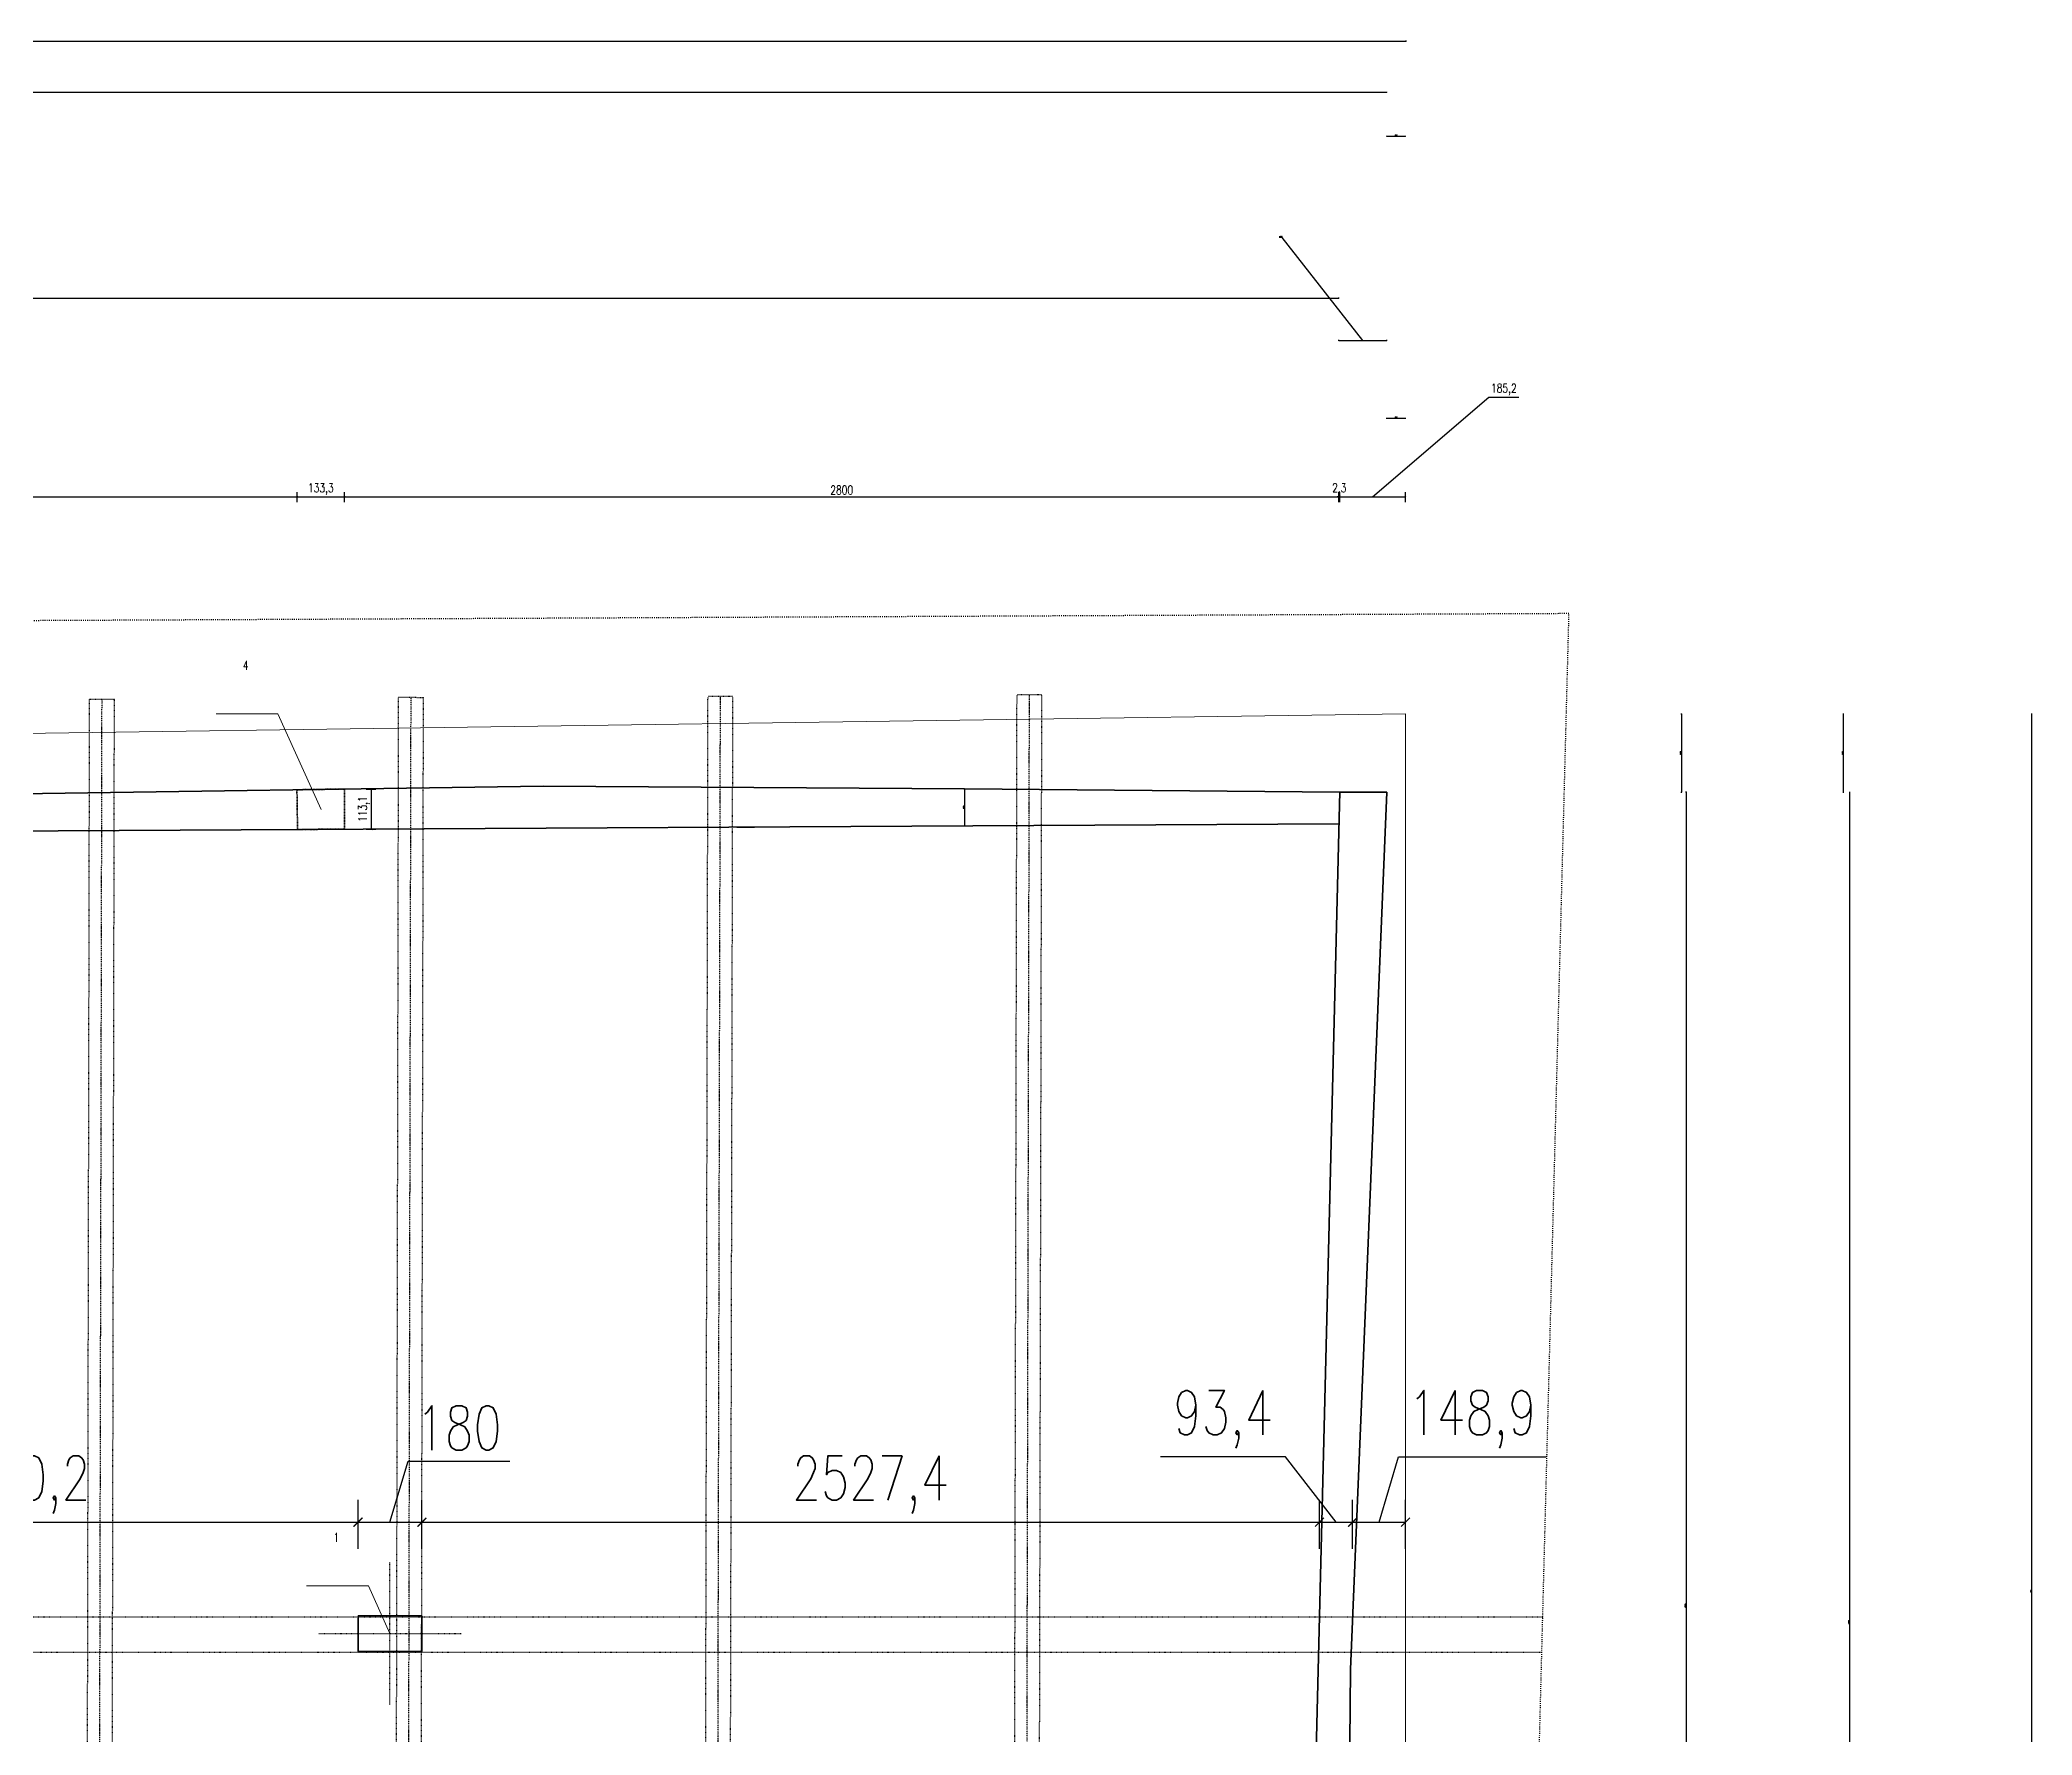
# Model space of a CAD drawing. Header units: millimetres. Extents: x -324080 to 120693, y -32448 to 53734.
# Drawn here: x -208354 to -202744, y -2356 to 2418 of the extents above; entities that cross this region are included whole.
import ezdxf

# ---------------------------------------------------------------- set-up
doc = ezdxf.new("R2010")
doc.units = ezdxf.units.MM
doc.linetypes.add('ACAD_ISO03W100', pattern=[30, 12, -18])
doc.linetypes.add('KRESKAKROPKA', pattern=[25.4, 12.7, -6.35, 0, -6.35])
for name, color, linetype, lineweight in [('przekrój', 6, 'Continuous', 50), ('wymiary', 253, 'Continuous', 5), ('ściany', 5, 'Continuous', 50)]:
    doc.layers.add(name, color=color, linetype=linetype, lineweight=lineweight)
doc.layers.add('przerywana', color=7, linetype='ACAD_ISO03W100')
doc.styles.add('Opisowy', font='simplex.shx', dxfattribs={"width": 0.75, "height": 2.5})
doc.dimstyles.new('Opisowy', dxfattribs={"dimscale": 0, "dimtxt": 2.5, "dimasz": 0.5, "dimexe": 1.25, "dimexo": 0.625, "dimtad": 1, "dimdec": 1, "dimtxsty": 'Opisowy', "dimblk": 'ARCHTICK', "dimcen": 1, "dimadec": 0, "dimazin": 0, "dimtfac": 1, "dimtdec": 1, "dimtmove": 0, "dimatfit": 3, "dimfxl": 1.5, "dimfxlon": 1, "dimarcsym": 0})

# ---------------------------------------------------------------- blocks, each defined once
blk = doc.blocks.new('_ArchTick')
at = {"color": 0, "linetype": 'ByBlock', "const_width": 0.15}
blk.add_lwpolyline([(-0.5, -0.5), (0.5, 0.5)], dxfattribs=at)
blk = doc.blocks.new('*D1143')
at = {"layer": 'Defpoints', "color": 0}
for p in [(-204695.9, 1690.7), (-214063.1, 510.5), (-204695.9, 559.9)]:
    blk.add_point(p, dxfattribs=at)
at = {"layer": 'wymiary', "color": 0, "lineweight": -2}
for p, q in [((-214063.1, 1689.2), (-214063.1, 1692)), ((-214063.1, 1690.7), (-204695.9, 1690.7)), ((-204695.9, 1689.2), (-204695.9, 1692))]:
    blk.add_line(p, q, dxfattribs=at)
at = {"layer": 'wymiary', "color": 0, "lineweight": -2, "xscale": 0.5, "yscale": 0.5, "zscale": 0.5, "rotation": 180}
blk.add_blockref('_ArchTick', (-214063.1, 1690.7), dxfattribs=at)
at = {"layer": 'wymiary', "color": 0, "lineweight": -2, "xscale": 0.5, "yscale": 0.5, "zscale": 0.5}
blk.add_blockref('_ArchTick', (-204695.9, 1690.7), dxfattribs=at)
at = {"layer": 'wymiary', "color": 0, "lineweight": 5, "insert": (-209379.5, 1692.8), "char_height": 2.5, "attachment_point": 5, "style": 'Opisowy'}
blk.add_mtext('9367,2', dxfattribs=at)
blk = doc.blocks.new('*D1145')
at = {"layer": 'Defpoints', "color": 0}
for p in [(-204561.2, 1571.6), (-204561.2, 440.6), (-204695.9, 350.6)]:
    blk.add_point(p, dxfattribs=at)
at = {"layer": 'wymiary', "color": 0, "lineweight": -2}
for p, q in [((-204855.7, 1861), (-204864.1, 1861)), ((-204628.6, 1571.6), (-204855.7, 1861)), ((-204695.9, 1570.1), (-204695.9, 1572.8)), ((-204695.9, 1571.6), (-204561.2, 1571.6)), ((-204561.2, 1570.1), (-204561.2, 1572.8))]:
    blk.add_line(p, q, dxfattribs=at)
at = {"layer": 'wymiary', "color": 0, "lineweight": -2, "xscale": 0.5, "yscale": 0.5, "zscale": 0.5, "rotation": 180}
blk.add_blockref('_ArchTick', (-204695.9, 1571.6), dxfattribs=at)
at = {"layer": 'wymiary', "color": 0, "lineweight": -2, "xscale": 0.5, "yscale": 0.5, "zscale": 0.5}
blk.add_blockref('_ArchTick', (-204561.2, 1571.6), dxfattribs=at)
at = {"layer": 'wymiary', "color": 0, "lineweight": 5, "insert": (-204859.9, 1863.1), "char_height": 2.5, "attachment_point": 5, "style": 'Opisowy'}
blk.add_mtext('134,7', dxfattribs=at)
blk = doc.blocks.new('*D1147')
at = {"layer": 'Defpoints', "color": 0}
for p in [(-204508.5, 1352.4), (-204508.5, 660.3), (-204561.2, 440.6)]:
    blk.add_point(p, dxfattribs=at)
at = {"layer": 'wymiary', "color": 0, "lineweight": -2}
for p, q in [((-204561.2, 1350.9), (-204561.2, 1353.6)), ((-204561.2, 1352.4), (-204508.5, 1352.4)), ((-204508.5, 1350.9), (-204508.5, 1353.6))]:
    blk.add_line(p, q, dxfattribs=at)
at = {"layer": 'wymiary', "color": 0, "lineweight": -2, "xscale": 0.5, "yscale": 0.5, "zscale": 0.5, "rotation": 180}
blk.add_blockref('_ArchTick', (-204561.2, 1352.4), dxfattribs=at)
at = {"layer": 'wymiary', "color": 0, "lineweight": -2, "xscale": 0.5, "yscale": 0.5, "zscale": 0.5}
blk.add_blockref('_ArchTick', (-204508.5, 1352.4), dxfattribs=at)
at = {"layer": 'wymiary', "color": 0, "lineweight": 5, "insert": (-204534.9, 1354.5), "char_height": 2.5, "attachment_point": 5, "style": 'Opisowy'}
blk.add_mtext('52,7', dxfattribs=at)
blk = doc.blocks.new('*D1151')
at = {"layer": 'Defpoints', "color": 0}
for p in [(-204561.2, 2270.8), (-204561.2, 644), (-214190.6, 599.6)]:
    blk.add_point(p, dxfattribs=at)
at = {"layer": 'wymiary', "color": 0, "lineweight": -2}
for p, q in [((-214190.6, 2269.3), (-214190.6, 2272)), ((-214190.6, 2270.8), (-204561.2, 2270.8)), ((-204561.2, 2269.3), (-204561.2, 2272))]:
    blk.add_line(p, q, dxfattribs=at)
at = {"layer": 'wymiary', "color": 0, "lineweight": -2, "xscale": 0.5, "yscale": 0.5, "zscale": 0.5, "rotation": 180}
blk.add_blockref('_ArchTick', (-214190.6, 2270.8), dxfattribs=at)
at = {"layer": 'wymiary', "color": 0, "lineweight": -2, "xscale": 0.5, "yscale": 0.5, "zscale": 0.5}
blk.add_blockref('_ArchTick', (-204561.2, 2270.8), dxfattribs=at)
at = {"layer": 'wymiary', "color": 0, "lineweight": 5, "insert": (-209375.9, 2272.9), "char_height": 2.5, "attachment_point": 5, "style": 'Opisowy'}
blk.add_mtext('9629,4', dxfattribs=at)
blk = doc.blocks.new('*D1153')
at = {"layer": 'Defpoints', "color": 0}
for p in [(-204508.5, 2146.8), (-204508.5, 863.8), (-204561.2, 644)]:
    blk.add_point(p, dxfattribs=at)
at = {"layer": 'wymiary', "color": 0, "lineweight": -2}
for p, q in [((-204561.2, 2145.3), (-204561.2, 2148)), ((-204561.2, 2146.8), (-204508.5, 2146.8)), ((-204508.5, 2145.3), (-204508.5, 2148))]:
    blk.add_line(p, q, dxfattribs=at)
at = {"layer": 'wymiary', "color": 0, "lineweight": -2, "xscale": 0.5, "yscale": 0.5, "zscale": 0.5, "rotation": 180}
blk.add_blockref('_ArchTick', (-204561.2, 2146.8), dxfattribs=at)
at = {"layer": 'wymiary', "color": 0, "lineweight": -2, "xscale": 0.5, "yscale": 0.5, "zscale": 0.5}
blk.add_blockref('_ArchTick', (-204508.5, 2146.8), dxfattribs=at)
at = {"layer": 'wymiary', "color": 0, "lineweight": 5, "insert": (-204534.9, 2148.9), "char_height": 2.5, "attachment_point": 5, "style": 'Opisowy'}
blk.add_mtext('52,7', dxfattribs=at)
blk = doc.blocks.new('*D1155')
at = {"layer": 'Defpoints', "color": 0}
for p in [(-204506.6, 2414.4), (-214321.6, 862.6), (-204506.6, 869.7)]:
    blk.add_point(p, dxfattribs=at)
at = {"layer": 'wymiary', "color": 0, "lineweight": -2}
for p, q in [((-214321.6, 2412.9), (-214321.6, 2415.7)), ((-214321.6, 2414.4), (-204506.6, 2414.4)), ((-204506.6, 2412.9), (-204506.6, 2415.7))]:
    blk.add_line(p, q, dxfattribs=at)
at = {"layer": 'wymiary', "color": 0, "lineweight": -2, "xscale": 0.5, "yscale": 0.5, "zscale": 0.5, "rotation": 180}
blk.add_blockref('_ArchTick', (-214321.6, 2414.4), dxfattribs=at)
at = {"layer": 'wymiary', "color": 0, "lineweight": -2, "xscale": 0.5, "yscale": 0.5, "zscale": 0.5}
blk.add_blockref('_ArchTick', (-204506.6, 2414.4), dxfattribs=at)
at = {"layer": 'wymiary', "color": 0, "lineweight": 5, "insert": (-209414.1, 2416.3), "char_height": 2.5, "attachment_point": 5, "style": 'Opisowy'}
blk.add_mtext('9815', dxfattribs=at)
blk = doc.blocks.new('*D1157')
at = {"layer": 'Defpoints', "color": 0}
for p in [(-204508.5, 519.6), (-204561.2, 299.8), (-203731.4, 299.8)]:
    blk.add_point(p, dxfattribs=at)
at = {"layer": 'wymiary', "color": 0, "lineweight": -2}
for p, q in [((-203732.9, 519.6), (-203730.1, 519.6)), ((-203731.4, 519.6), (-203731.4, 299.8)), ((-203732.9, 299.8), (-203730.1, 299.8))]:
    blk.add_line(p, q, dxfattribs=at)
at = {"layer": 'wymiary', "color": 0, "lineweight": -2, "xscale": 0.5, "yscale": 0.5, "zscale": 0.5}
for p, rotation in [((-203731.4, 519.6), 90), ((-203731.4, 299.8), 270)]:
    blk.add_blockref('_ArchTick', p, dxfattribs=dict(at, rotation=rotation))
at = {"layer": 'wymiary', "color": 0, "lineweight": 5, "insert": (-203733.5, 409.7), "char_height": 2.5, "attachment_point": 5, "rotation": 90, "style": 'Opisowy'}
blk.add_mtext('219,8', dxfattribs=at)
blk = doc.blocks.new('*D1159')
at = {"layer": 'Defpoints', "color": 0}
for p in [(-204693.6, 300.8), (-204808.5, -4283.7), (-203718.1, -4283.7)]:
    blk.add_point(p, dxfattribs=at)
at = {"layer": 'wymiary', "color": 0, "lineweight": -2}
for p, q in [((-203719.6, 300.8), (-203716.8, 300.8)), ((-203718.1, 300.8), (-203718.1, -4283.7)), ((-203719.6, -4283.7), (-203716.8, -4283.7))]:
    blk.add_line(p, q, dxfattribs=at)
at = {"layer": 'wymiary', "color": 0, "lineweight": -2, "xscale": 0.5, "yscale": 0.5, "zscale": 0.5}
for p, rotation in [((-203718.1, 300.8), 90), ((-203718.1, -4283.7), 270)]:
    blk.add_blockref('_ArchTick', p, dxfattribs=dict(at, rotation=rotation))
at = {"layer": 'wymiary', "color": 0, "lineweight": 5, "insert": (-203720.2, -1991.4), "char_height": 2.5, "attachment_point": 5, "rotation": 90, "style": 'Opisowy'}
blk.add_mtext('4584,5', dxfattribs=at)
blk = doc.blocks.new('*D1213')
at = {"layer": 'Defpoints', "color": 0}
for p in [(-205756.4, 308.8), (-205751.8, 204.3), (-205750.6, 204.3)]:
    blk.add_point(p, dxfattribs=at)
at = {"layer": 'wymiary', "color": 0, "lineweight": -2}
for p, q in [((-205752.1, 308.8), (-205749.4, 308.8)), ((-205750.6, 308.8), (-205750.6, 204.3)), ((-205751.2, 204.3), (-205749.4, 204.3))]:
    blk.add_line(p, q, dxfattribs=at)
at = {"layer": 'wymiary', "color": 0, "lineweight": -2, "xscale": 0.5, "yscale": 0.5, "zscale": 0.5}
for p, rotation in [((-205750.6, 308.8), 90), ((-205750.6, 204.3), 270)]:
    blk.add_blockref('_ArchTick', p, dxfattribs=dict(at, rotation=rotation))
at = {"layer": 'wymiary', "color": 0, "lineweight": 5, "insert": (-205752.7, 256.6), "char_height": 2.5, "attachment_point": 5, "rotation": 90, "style": 'Opisowy'}
blk.add_mtext('104,5', dxfattribs=at)
blk = doc.blocks.new('*D1097')
at = {"layer": 'Defpoints', "color": 0}
for p in [(-204561.2, 299.8), (-203257.2, 299.8), (-204683.5, -4376.4)]:
    blk.add_point(p, dxfattribs=at)
at = {"layer": 'wymiary', "color": 0, "lineweight": -2}
for p, q in [((-203258.7, 299.8), (-203256, 299.8)), ((-203257.2, -4376.4), (-203257.2, 299.8)), ((-203258.7, -4376.4), (-203256, -4376.4))]:
    blk.add_line(p, q, dxfattribs=at)
at = {"layer": 'wymiary', "color": 0, "lineweight": -2, "xscale": 0.5, "yscale": 0.5, "zscale": 0.5}
for p, rotation in [((-203257.2, 299.8), 90), ((-203257.2, -4376.4), 270)]:
    blk.add_blockref('_ArchTick', p, dxfattribs=dict(at, rotation=rotation))
at = {"layer": 'wymiary', "color": 0, "lineweight": 5, "insert": (-203259.3, -2038.3), "char_height": 2.5, "attachment_point": 5, "rotation": 90, "style": 'Opisowy'}
blk.add_mtext('4676,2', dxfattribs=at)
blk = doc.blocks.new('*D1099')
at = {"layer": 'Defpoints', "color": 0}
for p in [(-204508.5, 519.6), (-203275.5, 519.6), (-204561.2, 299.8)]:
    blk.add_point(p, dxfattribs=at)
at = {"layer": 'wymiary', "color": 0, "lineweight": -2}
for p, q in [((-203277, 519.6), (-203274.2, 519.6)), ((-203275.5, 299.8), (-203275.5, 519.6)), ((-203277, 299.8), (-203274.2, 299.8))]:
    blk.add_line(p, q, dxfattribs=at)
at = {"layer": 'wymiary', "color": 0, "lineweight": -2, "xscale": 0.5, "yscale": 0.5, "zscale": 0.5}
for p, rotation in [((-203275.5, 519.6), 90), ((-203275.5, 299.8), 270)]:
    blk.add_blockref('_ArchTick', p, dxfattribs=dict(at, rotation=rotation))
at = {"layer": 'wymiary', "color": 0, "lineweight": 5, "insert": (-203277.6, 409.7), "char_height": 2.5, "attachment_point": 5, "rotation": 90, "style": 'Opisowy'}
blk.add_mtext('219,8', dxfattribs=at)
blk = doc.blocks.new('*D1101')
at = {"layer": 'Defpoints', "color": 0}
for p in [(-204508.5, 519.6), (-202745.1, 519.6), (-204508.5, -4421.4)]:
    blk.add_point(p, dxfattribs=at)
at = {"layer": 'wymiary', "color": 0, "lineweight": -2}
for p, q in [((-202746.6, 519.6), (-202743.9, 519.6)), ((-202745.1, -4421.4), (-202745.1, 519.6)), ((-202746.6, -4421.4), (-202743.9, -4421.4))]:
    blk.add_line(p, q, dxfattribs=at)
at = {"layer": 'wymiary', "color": 0, "lineweight": -2, "xscale": 0.5, "yscale": 0.5, "zscale": 0.5}
for p, rotation in [((-202745.1, 519.6), 90), ((-202745.1, -4421.4), 270)]:
    blk.add_blockref('_ArchTick', p, dxfattribs=dict(at, rotation=rotation))
at = {"layer": 'wymiary', "color": 0, "lineweight": 5, "insert": (-202747, -1950.9), "char_height": 2.5, "attachment_point": 5, "rotation": 90, "style": 'Opisowy'}
blk.add_mtext('4941', dxfattribs=at)
blk = doc.blocks.new('*D1251')
at = {"layer": 'Defpoints', "color": 0, "transparency": 16777216}
for p in [(-207629.2, 1131.4), (-210780.7, 229), (-207629.2, 250.3)]:
    blk.add_point(p, dxfattribs=at)
at = {"layer": 'wymiary', "color": 0, "lineweight": -2, "transparency": 16777216}
for p, q in [((-210780.7, 1116.4), (-210780.7, 1143.9)), ((-210780.7, 1131.4), (-207629.2, 1131.4)), ((-207629.2, 1116.4), (-207629.2, 1143.9))]:
    blk.add_line(p, q, dxfattribs=at)
at = {"layer": 'wymiary', "color": 0, "lineweight": -2, "transparency": 16777216, "xscale": 5, "yscale": 5, "zscale": 5, "rotation": 180}
blk.add_blockref('_ArchTick', (-210780.7, 1131.4), dxfattribs=at)
at = {"layer": 'wymiary', "color": 0, "lineweight": -2, "transparency": 16777216, "xscale": 5, "yscale": 5, "zscale": 5}
blk.add_blockref('_ArchTick', (-207629.2, 1131.4), dxfattribs=at)
at = {"layer": 'wymiary', "color": 0, "transparency": 16777216, "insert": (-209204.9, 1152.6), "char_height": 25, "attachment_point": 5, "style": 'Opisowy'}
blk.add_mtext('3151,4', dxfattribs=at)
blk = doc.blocks.new('*D1228')
at = {"layer": 'Defpoints', "color": 0, "transparency": 16777216}
for p in [(-207495.9, 1131.4), (-207629.2, 250.3), (-207495.9, 251.7)]:
    blk.add_point(p, dxfattribs=at)
at = {"layer": 'wymiary', "color": 0, "lineweight": -2, "transparency": 16777216}
for p, q in [((-207629.2, 1116.4), (-207629.2, 1143.9)), ((-207629.2, 1131.4), (-207495.9, 1131.4)), ((-207495.9, 1116.4), (-207495.9, 1143.9))]:
    blk.add_line(p, q, dxfattribs=at)
at = {"layer": 'wymiary', "color": 0, "lineweight": -2, "transparency": 16777216, "xscale": 5, "yscale": 5, "zscale": 5, "rotation": 180}
blk.add_blockref('_ArchTick', (-207629.2, 1131.4), dxfattribs=at)
at = {"layer": 'wymiary', "color": 0, "lineweight": -2, "transparency": 16777216, "xscale": 5, "yscale": 5, "zscale": 5}
blk.add_blockref('_ArchTick', (-207495.9, 1131.4), dxfattribs=at)
at = {"layer": 'wymiary', "color": 0, "transparency": 16777216, "insert": (-207562.6, 1152.6), "char_height": 25, "attachment_point": 5, "style": 'Opisowy'}
blk.add_mtext('133,3', dxfattribs=at)
blk = doc.blocks.new('*D1229')
at = {"layer": 'Defpoints', "color": 0, "transparency": 16777216}
for p in [(-204695.9, 1131.4), (-207495.9, 251.7), (-204695.9, 209.9)]:
    blk.add_point(p, dxfattribs=at)
at = {"layer": 'wymiary', "color": 0, "lineweight": -2, "transparency": 16777216}
for p, q in [((-207495.9, 1116.4), (-207495.9, 1143.9)), ((-207495.9, 1131.4), (-204695.9, 1131.4)), ((-204695.9, 1116.4), (-204695.9, 1143.9))]:
    blk.add_line(p, q, dxfattribs=at)
at = {"layer": 'wymiary', "color": 0, "lineweight": -2, "transparency": 16777216, "xscale": 5, "yscale": 5, "zscale": 5, "rotation": 180}
blk.add_blockref('_ArchTick', (-207495.9, 1131.4), dxfattribs=at)
at = {"layer": 'wymiary', "color": 0, "lineweight": -2, "transparency": 16777216, "xscale": 5, "yscale": 5, "zscale": 5}
blk.add_blockref('_ArchTick', (-204695.9, 1131.4), dxfattribs=at)
at = {"layer": 'wymiary', "color": 0, "transparency": 16777216, "insert": (-206095.9, 1150.2), "char_height": 25, "attachment_point": 5, "style": 'Opisowy'}
blk.add_mtext('2800', dxfattribs=at)
blk = doc.blocks.new('*D1230')
at = {"layer": 'Defpoints', "color": 0}
for p in [(-204693.7, 1131.4), (-204693.7, 299.8), (-204695.9, 209.9)]:
    blk.add_point(p, dxfattribs=at)
at = {"layer": 'wymiary', "color": 0, "lineweight": -2}
for p, q in [((-204695.9, 1131.4), (-204700.9, 1131.4)), ((-204695.9, 1116.4), (-204695.9, 1143.9)), ((-204695.9, 1131.4), (-204693.7, 1131.4)), ((-204693.7, 1116.4), (-204693.7, 1143.9)), ((-204693.7, 1131.4), (-204688.7, 1131.4))]:
    blk.add_line(p, q, dxfattribs=at)
at = {"layer": 'wymiary', "color": 0, "lineweight": -2, "xscale": 5, "yscale": 5, "zscale": 5}
blk.add_blockref('_ArchTick', (-204695.9, 1131.4), dxfattribs=at)
at = {"layer": 'wymiary', "color": 0, "lineweight": -2, "xscale": 5, "yscale": 5, "zscale": 5, "rotation": 180}
blk.add_blockref('_ArchTick', (-204693.7, 1131.4), dxfattribs=at)
at = {"layer": 'wymiary', "color": 0, "insert": (-204694.8, 1152.6), "char_height": 25, "attachment_point": 5, "style": 'Opisowy'}
blk.add_mtext('2,3', dxfattribs=at)
blk = doc.blocks.new('*D1231')
at = {"layer": 'Defpoints', "color": 0}
for p in [(-204508.5, 1131.4), (-204508.5, 519.6), (-204693.7, 299.8)]:
    blk.add_point(p, dxfattribs=at)
at = {"layer": 'wymiary', "color": 0, "lineweight": -2}
for p, q in [((-204601.1, 1131.4), (-204273.5, 1412.1)), ((-204273.5, 1412.1), (-204189.5, 1412.1)), ((-204693.7, 1116.4), (-204693.7, 1143.9)), ((-204693.7, 1131.4), (-204508.5, 1131.4)), ((-204508.5, 1116.4), (-204508.5, 1143.9))]:
    blk.add_line(p, q, dxfattribs=at)
at = {"layer": 'wymiary', "color": 0, "lineweight": -2, "xscale": 5, "yscale": 5, "zscale": 5, "rotation": 180}
blk.add_blockref('_ArchTick', (-204693.7, 1131.4), dxfattribs=at)
at = {"layer": 'wymiary', "color": 0, "lineweight": -2, "xscale": 5, "yscale": 5, "zscale": 5}
blk.add_blockref('_ArchTick', (-204508.5, 1131.4), dxfattribs=at)
at = {"layer": 'wymiary', "color": 0, "insert": (-204231.5, 1433.3), "char_height": 25, "attachment_point": 5, "style": 'Opisowy'}
blk.add_mtext('185,2', dxfattribs=at)
blk = doc.blocks.new('*D1306')
at = {"layer": 'Defpoints', "color": 0, "transparency": 16777216}
for p in [(-207495.9, 308.2), (-207420.4, 308.2), (-207495.9, 195.1)]:
    blk.add_point(p, dxfattribs=at)
at = {"layer": 'wymiary', "color": 0, "lineweight": -2, "transparency": 16777216}
for p, q in [((-207435.4, 308.2), (-207407.9, 308.2)), ((-207420.4, 195.1), (-207420.4, 308.2)), ((-207435.4, 195.1), (-207407.9, 195.1))]:
    blk.add_line(p, q, dxfattribs=at)
at = {"layer": 'wymiary', "color": 0, "lineweight": -2, "transparency": 16777216, "xscale": 5, "yscale": 5, "zscale": 5}
for p, rotation in [((-207420.4, 308.2), 90), ((-207420.4, 195.1), 270)]:
    blk.add_blockref('_ArchTick', p, dxfattribs=dict(at, rotation=rotation))
at = {"layer": 'wymiary', "color": 0, "transparency": 16777216, "insert": (-207441.5, 251.7), "char_height": 25, "attachment_point": 5, "rotation": 90, "style": 'Opisowy'}
blk.add_mtext('113,1', dxfattribs=at)
blk = doc.blocks.new('*D1778')
at = {"layer": 'Defpoints', "color": 0, "transparency": 16777216}
for p in [(-207458, -1756.3), (-209408.3, -1960.6), (-207458, -1957.6)]:
    blk.add_point(p, dxfattribs=at)
at = {"layer": 'wymiary', "color": 0, "lineweight": -2, "transparency": 16777216}
for p, q in [((-209408.3, -1831.3), (-209408.3, -1693.8)), ((-207458, -1831.3), (-207458, -1693.8)), ((-209408.3, -1756.3), (-207458, -1756.3))]:
    blk.add_line(p, q, dxfattribs=at)
at = {"layer": 'wymiary', "color": 0, "lineweight": -2, "transparency": 16777216, "xscale": 25, "yscale": 25, "zscale": 25, "rotation": 180}
blk.add_blockref('_ArchTick', (-209408.3, -1756.3), dxfattribs=at)
at = {"layer": 'wymiary', "color": 0, "lineweight": -2, "transparency": 16777216, "xscale": 25, "yscale": 25, "zscale": 25}
blk.add_blockref('_ArchTick', (-207458, -1756.3), dxfattribs=at)
at = {"layer": 'wymiary', "color": 0, "transparency": 16777216, "insert": (-208433.2, -1650.6), "char_height": 125, "attachment_point": 5, "style": 'Opisowy'}
blk.add_mtext('1950,2', dxfattribs=at)
blk = doc.blocks.new('*D1779')
at = {"layer": 'Defpoints', "color": 0, "transparency": 16777216}
for p in [(-207278.1, -1756.3), (-207458, -1957.6), (-207278.1, -1958.8)]:
    blk.add_point(p, dxfattribs=at)
at = {"layer": 'wymiary', "color": 0, "lineweight": -2, "transparency": 16777216}
for p, q in [((-207368.1, -1756.3), (-207316.5, -1584.4)), ((-207316.5, -1584.4), (-207030.8, -1584.4)), ((-207458, -1831.3), (-207458, -1693.8)), ((-207278.1, -1831.3), (-207278.1, -1693.8)), ((-207458, -1756.3), (-207278.1, -1756.3))]:
    blk.add_line(p, q, dxfattribs=at)
at = {"layer": 'wymiary', "color": 0, "lineweight": -2, "transparency": 16777216, "xscale": 25, "yscale": 25, "zscale": 25, "rotation": 180}
blk.add_blockref('_ArchTick', (-207458, -1756.3), dxfattribs=at)
at = {"layer": 'wymiary', "color": 0, "lineweight": -2, "transparency": 16777216, "xscale": 25, "yscale": 25, "zscale": 25}
blk.add_blockref('_ArchTick', (-207278.1, -1756.3), dxfattribs=at)
at = {"layer": 'wymiary', "color": 0, "transparency": 16777216, "insert": (-207173.6, -1490.7), "char_height": 125, "attachment_point": 5, "style": 'Opisowy'}
blk.add_mtext('180', dxfattribs=at)
blk = doc.blocks.new('*D1780')
at = {"layer": 'Defpoints', "color": 0, "transparency": 16777216}
for p in [(-204750.7, -1756.3), (-207278.1, -1958.8), (-204750.7, -1960.6)]:
    blk.add_point(p, dxfattribs=at)
at = {"layer": 'wymiary', "color": 0, "lineweight": -2, "transparency": 16777216}
for p, q in [((-207278.1, -1831.3), (-207278.1, -1693.8)), ((-204750.7, -1831.3), (-204750.7, -1693.8)), ((-207278.1, -1756.3), (-204750.7, -1756.3))]:
    blk.add_line(p, q, dxfattribs=at)
at = {"layer": 'wymiary', "color": 0, "lineweight": -2, "transparency": 16777216, "xscale": 25, "yscale": 25, "zscale": 25, "rotation": 180}
blk.add_blockref('_ArchTick', (-207278.1, -1756.3), dxfattribs=at)
at = {"layer": 'wymiary', "color": 0, "lineweight": -2, "transparency": 16777216, "xscale": 25, "yscale": 25, "zscale": 25}
blk.add_blockref('_ArchTick', (-204750.7, -1756.3), dxfattribs=at)
at = {"layer": 'wymiary', "color": 0, "transparency": 16777216, "insert": (-206014.4, -1650.6), "char_height": 125, "attachment_point": 5, "style": 'Opisowy'}
blk.add_mtext('2527,4', dxfattribs=at)
blk = doc.blocks.new('*D1781')
at = {"layer": 'Defpoints', "color": 0, "transparency": 16777216}
for p in [(-204657.4, -1756.3), (-204750.7, -1960.6), (-204657.4, -1960.6)]:
    blk.add_point(p, dxfattribs=at)
at = {"layer": 'wymiary', "color": 0, "lineweight": -2, "transparency": 16777216}
for p, q in [((-204845.9, -1572.5), (-205198.6, -1572.5)), ((-204704.1, -1756.3), (-204845.9, -1572.5)), ((-204750.7, -1831.3), (-204750.7, -1693.8)), ((-204657.4, -1831.3), (-204657.4, -1693.8)), ((-204750.7, -1756.3), (-204657.4, -1756.3))]:
    blk.add_line(p, q, dxfattribs=at)
at = {"layer": 'wymiary', "color": 0, "lineweight": -2, "transparency": 16777216, "xscale": 25, "yscale": 25, "zscale": 25, "rotation": 180}
blk.add_blockref('_ArchTick', (-204750.7, -1756.3), dxfattribs=at)
at = {"layer": 'wymiary', "color": 0, "lineweight": -2, "transparency": 16777216, "xscale": 25, "yscale": 25, "zscale": 25}
blk.add_blockref('_ArchTick', (-204657.4, -1756.3), dxfattribs=at)
at = {"layer": 'wymiary', "color": 0, "transparency": 16777216, "insert": (-205022.3, -1466.8), "char_height": 125, "attachment_point": 5, "style": 'Opisowy'}
blk.add_mtext('93,4', dxfattribs=at)
blk = doc.blocks.new('*D1782')
at = {"layer": 'Defpoints', "color": 0, "transparency": 16777216}
for p in [(-204508.5, -1756.3), (-204657.4, -1960.6), (-204508.5, -1960.6)]:
    blk.add_point(p, dxfattribs=at)
at = {"layer": 'wymiary', "color": 0, "lineweight": -2, "transparency": 16777216}
for p, q in [((-204582.9, -1756.3), (-204527.8, -1572.5)), ((-204527.8, -1572.5), (-204112.6, -1572.5)), ((-204657.4, -1831.3), (-204657.4, -1693.8)), ((-204508.5, -1831.3), (-204508.5, -1693.8)), ((-204657.4, -1756.3), (-204508.5, -1756.3))]:
    blk.add_line(p, q, dxfattribs=at)
at = {"layer": 'wymiary', "color": 0, "lineweight": -2, "transparency": 16777216, "xscale": 25, "yscale": 25, "zscale": 25, "rotation": 180}
blk.add_blockref('_ArchTick', (-204657.4, -1756.3), dxfattribs=at)
at = {"layer": 'wymiary', "color": 0, "lineweight": -2, "transparency": 16777216, "xscale": 25, "yscale": 25, "zscale": 25}
blk.add_blockref('_ArchTick', (-204508.5, -1756.3), dxfattribs=at)
at = {"layer": 'wymiary', "color": 0, "transparency": 16777216, "insert": (-204320.2, -1466.8), "char_height": 125, "attachment_point": 5, "style": 'Opisowy'}
blk.add_mtext('148,9', dxfattribs=at)

msp = doc.modelspace()

# ---------------------------------------------------------------- linework, layer by layer
at = {"linetype": 'ACAD_ISO03W100', "ltscale": 0.1}
for p, q in [((-208213.91, 561.12), (-208143.92, 560.93)), ((-207353.89, -4649.86), (-207343.71, 565.49)), ((-207343.71, 566.59), (-207273.71, 566.4)), ((-207283.89, -4649.49), (-207273.71, 565.86)), ((-206483.75, -4651.2), (-206472.51, 568.79)), ((-206472.5, 569.89), (-206402.51, 569.7)), ((-206413.75, -4650.83), (-206402.51, 569.16)), ((-205613.62, -4652.54), (-205602.37, 573.17)), ((-205602.36, 574.28), (-205532.37, 574.09)), ((-205543.62, -4652.17), (-205532.37, 573.54)), ((-208224.04, -4648.53), (-208213.92, 560.02)), ((-208154.04, -4648.16), (-208143.92, 560.39)), ((-214716.38, -2023.12), (-204121.96, -2023.12)), ((-204124.58, -2123.12), (-214717.52, -2123.12))]:
    msp.add_line(p, q, dxfattribs=at)
at = {"linetype": 'KRESKAKROPKA', "ltscale": 0.2}
for p, q in [((-207319.82, -4649.94), (-207308.68, 565.41)), ((-206449.68, -4651.28), (-206437.48, 568.71)), ((-205579.54, -4652.62), (-205567.34, 573.09)), ((-208189.96, -4648.6), (-208178.89, 559.94))]:
    msp.add_line(p, q, dxfattribs=at)
at = {"lineweight": 13}
for p, q in [((-214321.64, 381.44), (-204508.51, 519.62)), ((-204508.51, 519.62), (-204508.51, -4420.38))]:
    msp.add_line(p, q, dxfattribs=at)
at = {"lineweight": 20}
for p, q in [((-207683.92, 520.09), (-207857.92, 520.09)), ((-207683.92, 520.09), (-207562.12, 250.32)), ((-207428.94, -1935.23), (-207602.95, -1935.23)), ((-207428.94, -1935.23), (-207368.04, -2070.12))]:
    msp.add_line(p, q, dxfattribs=at)
at = {"linetype": 'ACAD_ISO03W100', "lineweight": 40, "ltscale": 0.05}
for p, q in [((-207495.89, 308.21), (-207630.05, 306.21)), ((-207628.39, 194.44), (-207630.05, 306.21)), ((-207495.89, 195.14), (-207495.89, 308.21)), ((-207495.89, 195.14), (-207628.39, 194.44))]:
    msp.add_line(p, q, dxfattribs=at)
msp.add_line((-206391.45, 200.97), (-206341.45, 201.23))
at = {"layer": 'przekrój', "lineweight": 50}
for p, q in [((-207278.04, -2020.12), (-207458.04, -2020.12)), ((-207458.04, -2020.12), (-207458.04, -2120.12)), ((-207278.04, -2120.12), (-207278.04, -2020.12)), ((-207458.04, -2120.12), (-207278.04, -2120.12))]:
    msp.add_line(p, q, dxfattribs=at)
at = {"layer": 'przerywana', "ltscale": 0.2}
for p, q in [((-204048.07, 802.2), (-214684.98, 753.17)), ((-204196.61, -4877.14), (-204048.07, 802.2))]:
    msp.add_line(p, q, dxfattribs=at)
at = {"layer": 'wymiary', "linetype": 'ACAD_ISO03W100', "lineweight": 30, "ltscale": 0.1}
for p, q in [((-207368.04, -2270.12), (-207368.04, -1870.12)), ((-207568.04, -2070.12), (-207168.04, -2070.12))]:
    msp.add_line(p, q, dxfattribs=at)
at = {"layer": 'ściany', "lineweight": 35}
for p, q in [((-209379.52, 280.2), (-206936.7, 316.52)), ((-206936.7, 316.52), (-205750.63, 308.84)), ((-205750.63, 308.84), (-204693.67, 299.84)), ((-204561.21, 299.84), (-204693.67, 299.84)), ((-204695.93, 209.91), (-214063.11, 160.48))]:
    msp.add_line(p, q, dxfattribs=at)
at = {"layer": 'ściany', "lineweight": 50}
for p, q in [((-204808.51, -4374.88), (-204693.65, 300.84)), ((-204663.51, -2171.38), (-204561.21, 299.84)), ((-204683.51, -4376.38), (-204663.51, -2171.38))]:
    msp.add_line(p, q, dxfattribs=at)

# ---------------------------------------------------------------- texts
at = {"lineweight": 20, "char_height": 25, "width": 180.804, "attachment_point": 3, "style": 'Opisowy'}
for s, insert in [('\\pxqc;4', (-207683.92, 668.94)), ('\\pxqc;1', (-207428.94, -1786.38))]:
    msp.add_mtext(s, dxfattribs=dict(at, insert=insert))

# ---------------------------------------------------------------- dimensions: what is measured, and where the dimension line sits
at = {"layer": 'wymiary', "lineweight": 5}
for base, p1, p2, picture, middle in [((-204506.65, 2414.42), (-214321.64, 862.63), (-204506.65, 869.65), '*D1155', (-209414.14, 2416.29)), ((-204561.21, 2270.79), (-214190.61, 599.65), (-204561.21, 644.03), '*D1151', (-209375.91, 2272.91)), ((-204508.51, 2146.79), (-204561.21, 644.03), (-204508.51, 863.82), '*D1153', (-204534.86, 2148.91)), ((-204695.93, 1690.72), (-214063.11, 510.48), (-204695.93, 559.91), '*D1143', (-209379.52, 1692.83))]:
    dim = msp.add_linear_dim(base=base, p1=p1, p2=p2, dimstyle='Opisowy', dxfattribs=at)
    dim.commit()
    dim.dimension.update_dxf_attribs({"geometry": picture, "text_midpoint": middle})
dim = msp.add_linear_dim(base=(-204561.21, 1571.58), p1=(-204695.93, 350.63), p2=(-204561.21, 440.56), dimstyle='Opisowy', dxfattribs=at)
dim.commit()
dim.dimension.update_dxf_attribs({"geometry": '*D1145', "text_midpoint": (-204856.35, 1861.02), "dimtype": 160})
at = {"layer": 'wymiary'}
for base, p1, p2, picture, middle in [((-204508.51, 1131.44), (-204693.67, 299.84), (-204508.51, 519.62), '*D1231', (-204267.2, 1412.14)), ((-207495.89, 1131.44), (-207629.22, 250.32), (-207495.89, 251.67), '*D1228', (-207562.55, 1131.44)), ((-204693.67, 1131.44), (-204695.93, 209.91), (-204693.67, 299.84), '*D1230', (-204694.8, 1131.44)), ((-204657.37, -1756.28), (-204750.74, -1960.62), (-204657.37, -1960.62), '*D1781', (-204877.18, -1572.5))]:
    dim = msp.add_linear_dim(base=base, p1=p1, p2=p2, dimstyle='Opisowy', dxfattribs=at)
    dim.commit()
    dim.dimension.update_dxf_attribs({"geometry": picture, "text_midpoint": middle, "dimtype": 160})
at = {"layer": 'wymiary', "lineweight": 5}
dim = msp.add_linear_dim(base=(-204508.51, 1352.39), p1=(-204561.21, 440.56), p2=(-204508.51, 660.35), dimstyle='Opisowy', override={"dimtxt": 1}, dxfattribs=at)
dim.commit()
dim.dimension.update_dxf_attribs({"geometry": '*D1147', "text_midpoint": (-204534.86, 1354.51)})
at = {"layer": 'wymiary'}
for base, p1, p2, picture, middle in [((-207629.22, 1131.44), (-210780.65, 229), (-207629.22, 250.32), '*D1251', (-209204.93, 1152.57)), ((-204695.93, 1131.44), (-207495.89, 251.67), (-204695.93, 209.91), '*D1229', (-206095.91, 1150.19)), ((-204508.51, -1756.28), (-204657.37, -1960.62), (-204508.51, -1960.62), '*D1782', (-204496.56, -1466.85)), ((-207278.093, -1756.2834), (-207458.0432, -1957.6156), (-207278.093, -1958.7667), '*D1779', (-207285.2556, -1490.6584)), ((-207458.0432, -1756.2834), (-209408.2927, -1960.6156), (-207458.0432, -1957.6156), '*D1778', (-208433.168, -1650.6286)), ((-204750.7382, -1756.2834), (-207278.093, -1958.7667), (-204750.7382, -1960.6156), '*D1780', (-206014.4156, -1650.6286))]:
    dim = msp.add_linear_dim(base=base, p1=p1, p2=p2, dimstyle='Opisowy', dxfattribs=at)
    dim.commit()
    dim.dimension.update_dxf_attribs({"geometry": picture, "text_midpoint": middle})
at = {"layer": 'wymiary', "lineweight": 5}
for base, p1, p2, picture, middle in [((-203731.4, 299.84), (-204508.51, 519.62), (-204561.21, 299.84), '*D1157', (-203733.51, 409.73)), ((-203275.49, 519.62), (-204561.21, 299.84), (-204508.51, 519.62), '*D1099', (-203277.61, 409.73)), ((-202745.13, 519.62), (-204508.51, -4421.38), (-204508.51, 519.62), '*D1101', (-202747.01, -1950.88)), ((-205750.63, 204.34), (-205756.41, 308.84), (-205751.83, 204.34), '*D1213', (-205752.75, 256.59)), ((-203718.06, -4283.68), (-204693.65, 300.84), (-204808.51, -4283.68), '*D1159', (-203720.18, -1991.42)), ((-203257.22, 299.84), (-204683.51, -4376.38), (-204561.21, 299.84), '*D1097', (-203259.33, -2038.27))]:
    dim = msp.add_linear_dim(base=base, p1=p1, p2=p2, angle=90, dimstyle='Opisowy', dxfattribs=at)
    dim.commit()
    dim.dimension.update_dxf_attribs({"geometry": picture, "text_midpoint": middle})
at = {"layer": 'wymiary'}
dim = msp.add_linear_dim(base=(-207420.42, 308.21), p1=(-207495.89, 195.14), p2=(-207495.89, 308.21), angle=90, dimstyle='Opisowy', dxfattribs=at)
dim.commit()
dim.dimension.update_dxf_attribs({"geometry": '*D1306', "text_midpoint": (-207441.55, 251.67)})

doc.saveas('drawing.dxf')
